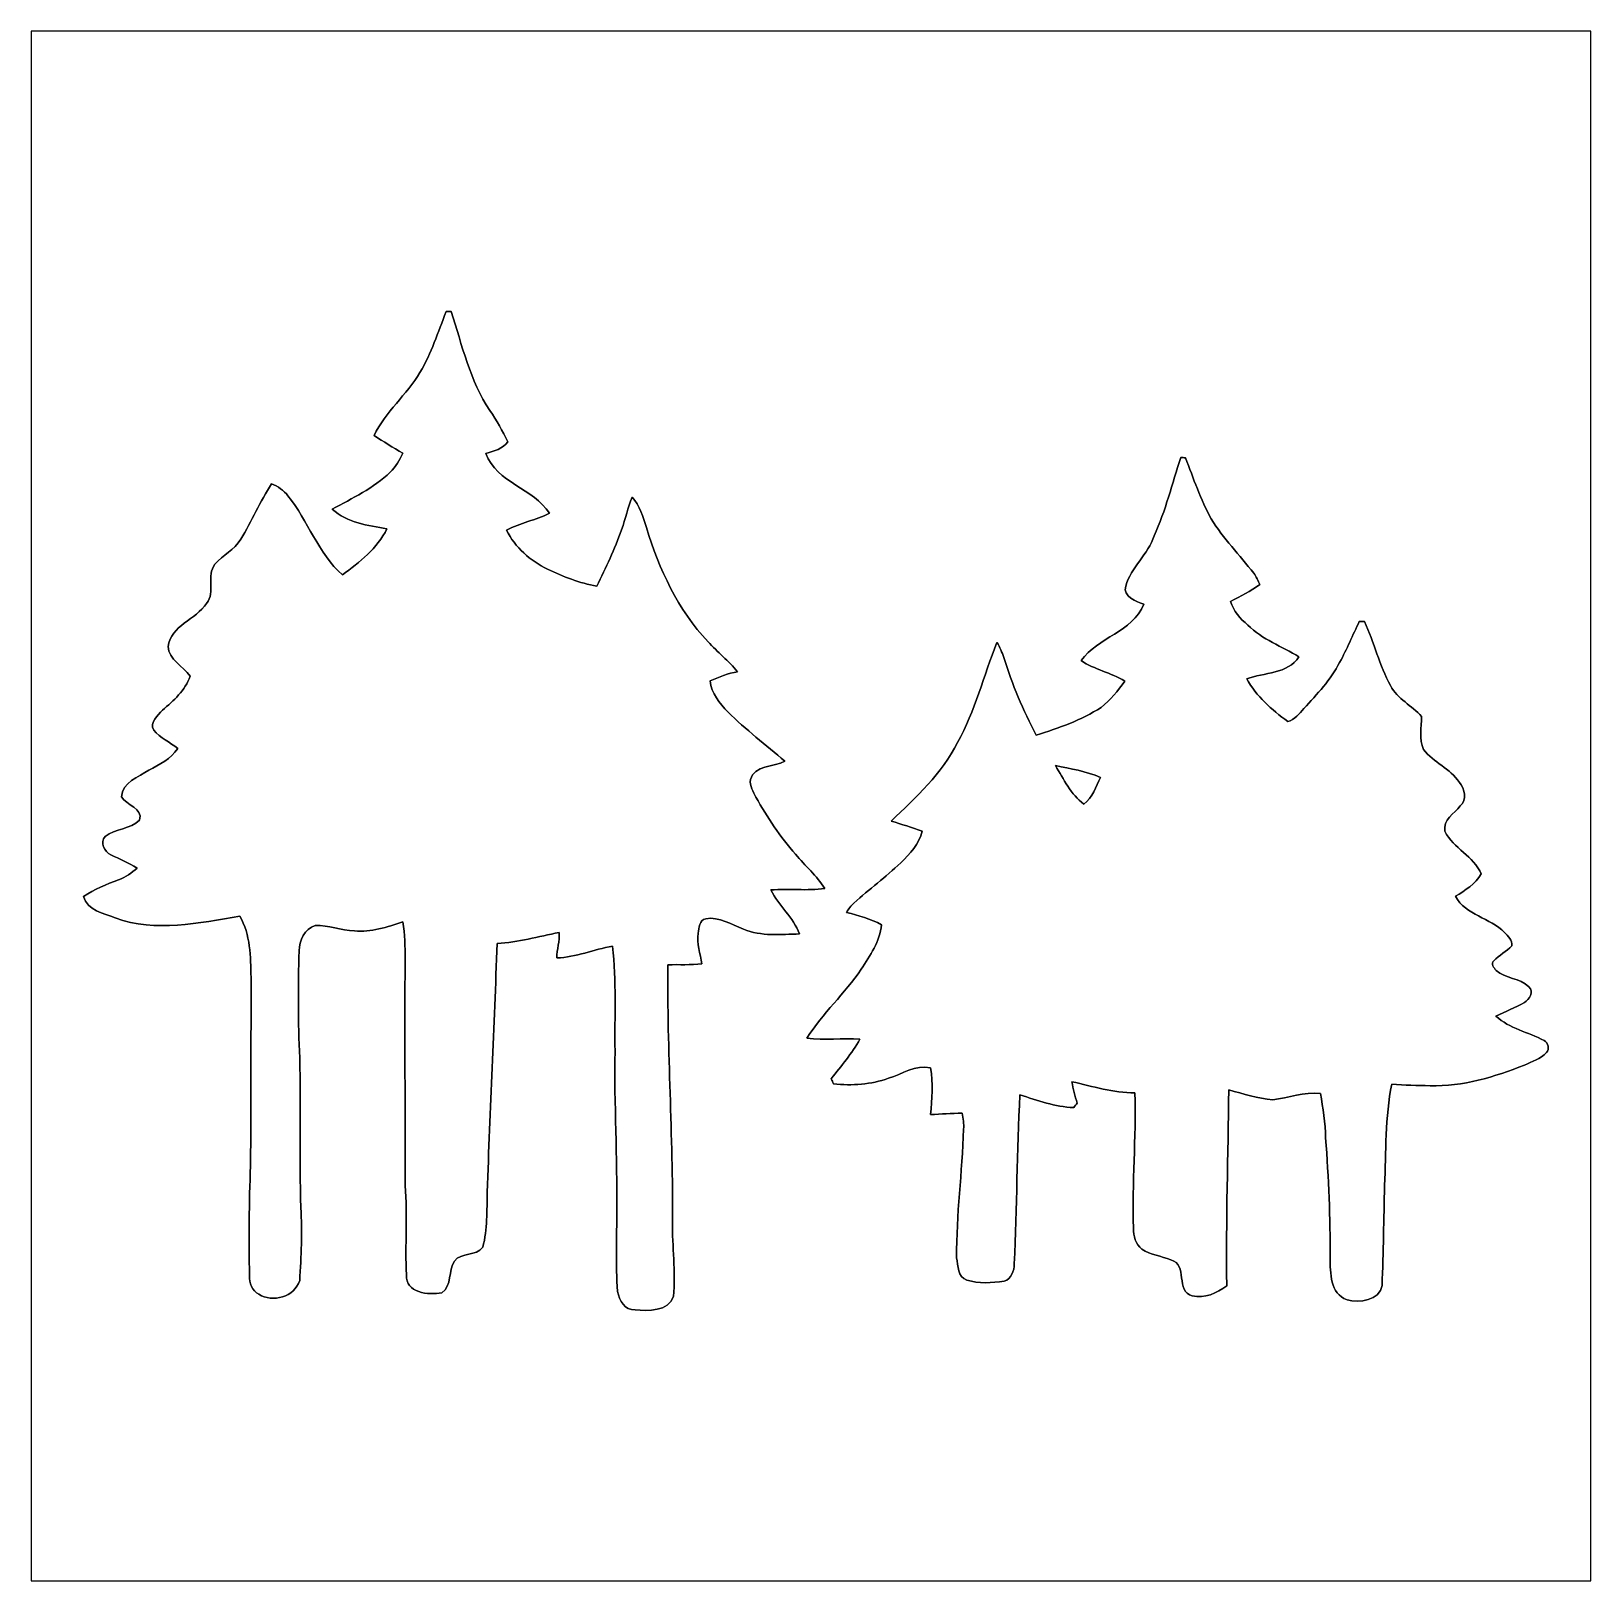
# Model space of a CAD drawing. Header units: centimetres. Extents: x -16.8 to 16.8, y -16.7 to 16.7.
import ezdxf

# ---------------------------------------------------------------- set-up
doc = ezdxf.new("R2010")
doc.units = ezdxf.units.CM
doc.header["$MEASUREMENT"] = 0
doc.layers.add('Layer 1', color=7, linetype='Continuous')

msp = doc.modelspace()

# ---------------------------------------------------------------- linework, layer by layer
at = {"layer": 'Layer 1', "color": 7}
for points, knots in [([(-16.77458, 16.66875), (-16.77458, 16.66875), (16.77458, 16.66875), (16.77458, 16.66875), (16.77458, 16.66875), (16.77458, 16.66875), (16.77458, -16.66875), (16.77458, -16.66875), (16.77458, -16.66875), (16.77458, -16.66875), (-16.77458, -16.66875), (-16.77458, -16.66875), (-16.77458, -16.66875), (-16.77458, -16.66875), (-16.77458, 16.66875), (-16.77458, 16.66875), (-16.77458, 16.66875), (-16.77458, 16.66875), (-16.77458, 16.66875), (-16.77458, 16.66875)], [0, 0, 0, 0, 0.16666667, 0.16666667, 0.16666667, 0.16666667, 0.33333333, 0.33333333, 0.33333333, 0.33333333, 0.5, 0.5, 0.5, 0.5, 0.66666667, 0.66666667, 0.66666667, 0.66666667, 1, 1, 1, 1]), ([(-7.85001, 10.63554), (-8.02111, 10.19387), (-8.16892, 9.73878), (-8.41128, 9.32921), (-8.41128, 9.32921), (-8.69703, 8.84484), (-9.15106, 8.48148), (-9.39941, 7.97313), (-9.39941, 7.97313), (-9.19762, 7.83907), (-8.99266, 7.70925), (-8.7817, 7.58931), (-8.7817, 7.58931), (-8.84626, 7.43867), (-8.9348, 7.29933), (-9.05263, 7.18397), (-9.05263, 7.18397), (-9.40964, 6.83436), (-9.86861, 6.62199), (-10.30111, 6.38422), (-10.30111, 6.38422), (-9.97162, 6.09565), (-9.53523, 6.03709), (-9.12248, 5.96124), (-9.12248, 5.96124), (-9.32886, 5.54108), (-9.71303, 5.24545), (-10.07957, 4.97064), (-10.07957, 4.97064), (-10.60344, 5.43595), (-10.81723, 6.13657), (-11.25044, 6.67138), (-11.25044, 6.67138), (-11.34145, 6.78886), (-11.46457, 6.8774), (-11.60251, 6.93208), (-11.60251, 6.93208), (-11.85439, 6.55108), (-12.02761, 6.12704), (-12.26644, 5.73969), (-12.26644, 5.73969), (-12.39979, 5.50827), (-12.6552, 5.40032), (-12.82206, 5.20136), (-12.82206, 5.20136), (-13.01609, 4.95829), (-12.79984, 4.59846), (-13.00339, 4.35963), (-13.00339, 4.35963), (-13.2274, 4.00932), (-13.77633, 3.88303), (-13.82924, 3.43288), (-13.82924, 3.43288), (-13.82078, 3.14466), (-13.50116, 3.00743), (-13.35511, 2.79047), (-13.35511, 2.79047), (-13.46306, 2.48285), (-13.71318, 2.26836), (-13.95024, 2.06058), (-13.95024, 2.06058), (-14.04938, 1.94557), (-14.23282, 1.80799), (-14.13898, 1.6316), (-14.13898, 1.6316), (-13.99575, 1.4672), (-13.79291, 1.36984), (-13.62075, 1.23966), (-13.62075, 1.23966), (-13.77421, 1.01882), (-14.00916, 0.88441), (-14.24623, 0.77047), (-14.24623, 0.77047), (-14.46213, 0.62759), (-14.81702, 0.50412), (-14.83431, 0.19932), (-14.83431, 0.19932), (-14.72494, 0.01552), (-14.36582, -0.04692), (-14.44308, -0.30127), (-14.44308, -0.30127), (-14.63887, -0.50941), (-14.96907, -0.47519), (-15.1825, -0.65899), (-15.1825, -0.65899), (-15.3095, -0.78352), (-15.1959, -0.9839), (-15.06361, -1.05093), (-15.06361, -1.05093), (-14.87205, -1.14159), (-14.67697, -1.2259), (-14.49423, -1.33491), (-14.49423, -1.33491), (-14.611, -1.44145), (-14.74223, -1.53564), (-14.89393, -1.58609), (-14.89393, -1.58609), (-15.15745, -1.67816), (-15.40933, -1.79987), (-15.64852, -1.94416), (-15.64852, -1.94416), (-15.56773, -2.2546), (-15.21848, -2.30576), (-14.96483, -2.40594), (-14.96483, -2.40594), (-14.097, -2.72979), (-13.16778, -2.51001), (-12.28725, -2.37243), (-12.28725, -2.37243), (-12.05794, -2.76719), (-12.05195, -3.24273), (-12.04595, -3.68618), (-12.04595, -3.68618), (-12.04489, -5.03873), (-12.04877, -6.39127), (-12.05583, -7.74382), (-12.05583, -7.74382), (-12.08652, -8.53123), (-12.09887, -9.31968), (-12.07629, -10.10744), (-12.07629, -10.10744), (-12.09922, -10.2676), (-12.01385, -10.42317), (-11.88085, -10.50537), (-11.88085, -10.50537), (-11.57923, -10.69164), (-11.11144, -10.56076), (-10.99926, -10.20939), (-10.99926, -10.20939), (-10.96081, -9.68834), (-10.94846, -9.16376), (-10.9728, -8.64164), (-10.9728, -8.64164), (-11.01302, -7.56638), (-10.96927, -6.49005), (-10.99679, -5.41479), (-10.99679, -5.41479), (-11.03701, -4.64996), (-11.03277, -3.88338), (-11.01266, -3.1182), (-11.01266, -3.1182), (-11.00878, -2.89313), (-10.89448, -2.6416), (-10.66694, -2.56822), (-10.66694, -2.56822), (-10.38013, -2.56328), (-10.1092, -2.67935), (-9.8231, -2.68746), (-9.8231, -2.68746), (-9.46397, -2.71886), (-9.11543, -2.61091), (-8.78276, -2.49026), (-8.78276, -2.49026), (-8.73054, -2.7559), (-8.73407, -3.0286), (-8.73054, -3.29847), (-8.73054, -3.29847), (-8.74324, -4.92125), (-8.72843, -6.54403), (-8.72772, -8.16681), (-8.72772, -8.16681), (-8.67939, -8.80604), (-8.73266, -9.44633), (-8.70338, -10.08592), (-8.70338, -10.08592), (-8.7316, -10.47644), (-8.22184, -10.52795), (-7.9435, -10.4708), (-7.9435, -10.4708), (-7.71984, -10.32193), (-7.80274, -9.99666), (-7.67151, -9.79135), (-7.67151, -9.79135), (-7.52122, -9.58991), (-7.20161, -9.69786), (-7.05944, -9.48937), (-7.05944, -9.48937), (-6.95607, -9.10555), (-6.97724, -8.70126), (-6.96278, -8.30792), (-6.96278, -8.30792), (-6.90774, -6.52286), (-6.81179, -4.73992), (-6.75252, -2.95522), (-6.75252, -2.95522), (-6.29673, -2.94111), (-5.86317, -2.80176), (-5.41831, -2.72168), (-5.41831, -2.72168), (-5.40314, -2.90689), (-5.46841, -3.08504), (-5.46947, -3.26954), (-5.46947, -3.26954), (-5.05389, -3.25579), (-4.67289, -3.08257), (-4.26755, -3.0159), (-4.26755, -3.0159), (-4.18465, -3.76555), (-4.22698, -4.5212), (-4.21605, -5.27403), (-4.21605, -5.27403), (-4.23545, -6.41491), (-4.16313, -7.55474), (-4.18006, -8.69597), (-4.18006, -8.69597), (-4.17301, -9.27876), (-4.20723, -9.86331), (-4.16101, -10.4454), (-4.16101, -10.4454), (-4.12433, -10.63307), (-4.01144, -10.85638), (-3.78248, -10.8398), (-3.78248, -10.8398), (-3.51014, -10.86273), (-3.06388, -10.88072), (-2.95981, -10.55476), (-2.95981, -10.55476), (-2.90371, -10.01854), (-2.98838, -9.48055), (-2.98027, -8.94292), (-2.98027, -8.94292), (-2.96439, -7.09965), (-3.09986, -5.25851), (-3.07693, -3.41595), (-3.07693, -3.41595), (-2.83386, -3.40678), (-2.58833, -3.42618), (-2.34597, -3.39654), (-2.34597, -3.39654), (-2.38125, -3.17782), (-2.46309, -2.95804), (-2.42464, -2.73473), (-2.42464, -2.73473), (-2.419, -2.62361), (-2.39924, -2.45745), (-2.26519, -2.42676), (-2.26519, -2.42676), (-1.97132, -2.36749), (-1.71697, -2.5594), (-1.45203, -2.64689), (-1.45203, -2.64689), (-1.07315, -2.8134), (-0.64805, -2.75872), (-0.24694, -2.75237), (-0.24694, -2.75237), (-0.37888, -2.39466), (-0.69921, -2.14947), (-0.86113, -1.80693), (-0.86113, -1.80693), (-0.4759, -1.77553), (-0.08678, -1.8288), (0.29774, -1.77306), (0.29774, -1.77306), (0.12312, -1.50001), (-0.12594, -1.28693), (-0.33232, -1.03928), (-0.33232, -1.03928), (-0.66075, -0.66322), (-0.93874, -0.24448), (-1.18498, 0.18874), (-1.18498, 0.18874), (-1.24143, 0.30692), (-1.32115, 0.43215), (-1.30457, 0.56797), (-1.30457, 0.56797), (-1.22379, 0.88053), (-0.79269, 0.83679), (-0.56233, 0.96308), (-0.56233, 0.96308), (-0.96591, 1.32186), (-1.40582, 1.63936), (-1.78753, 2.02283), (-1.78753, 2.02283), (-1.96744, 2.20874), (-2.1403, 2.42358), (-2.16888, 2.69064), (-2.16888, 2.69064), (-1.97944, 2.77707), (-1.78506, 2.85362), (-1.57798, 2.88678), (-1.57798, 2.88678), (-1.77165, 3.12067), (-2.0126, 3.30941), (-2.21509, 3.53519), (-2.21509, 3.53519), (-2.86632, 4.21746), (-3.26602, 5.09693), (-3.53942, 5.98946), (-3.53942, 5.98946), (-3.61421, 6.21982), (-3.683, 6.46007), (-3.84704, 6.64563), (-3.84704, 6.64563), (-3.94264, 6.41844), (-3.98992, 6.17538), (-4.07317, 5.94395), (-4.07317, 5.94395), (-4.22204, 5.52697), (-4.41149, 5.12586), (-4.60798, 4.72934), (-4.60798, 4.72934), (-4.97769, 4.79531), (-5.33083, 4.9336), (-5.66738, 5.09623), (-5.66738, 5.09623), (-6.03885, 5.27544), (-6.36729, 5.56225), (-6.54897, 5.93725), (-6.54897, 5.93725), (-6.25263, 6.08577), (-5.9242, 6.15244), (-5.62504, 6.29638), (-5.62504, 6.29638), (-5.96724, 6.83789), (-6.76169, 6.94972), (-6.99206, 7.58507), (-6.99206, 7.58507), (-6.81708, 7.63341), (-6.63328, 7.68315), (-6.51792, 7.83449), (-6.51792, 7.83449), (-6.63928, 8.0645), (-6.75887, 8.29627), (-6.90809, 8.50971), (-6.90809, 8.50971), (-7.33743, 9.15), (-7.50429, 9.91447), (-7.73994, 10.63696), (-7.73994, 10.63696), (-7.76746, 10.6366), (-7.82249, 10.6359), (-7.85001, 10.63554), (-7.85001, 10.63554), (-7.85001, 10.63554), (-7.85001, 10.63554), (-7.85001, 10.63554)], [0, 0, 0, 0, 0.01176471, 0.01176471, 0.01176471, 0.01176471, 0.02352941, 0.02352941, 0.02352941, 0.02352941, 0.03529412, 0.03529412, 0.03529412, 0.03529412, 0.04705882, 0.04705882, 0.04705882, 0.04705882, 0.05882353, 0.05882353, 0.05882353, 0.05882353, 0.07058824, 0.07058824, 0.07058824, 0.07058824, 0.08235294, 0.08235294, 0.08235294, 0.08235294, 0.09411765, 0.09411765, 0.09411765, 0.09411765, 0.10588235, 0.10588235, 0.10588235, 0.10588235, 0.11764706, 0.11764706, 0.11764706, 0.11764706, 0.12941176, 0.12941176, 0.12941176, 0.12941176, 0.14117647, 0.14117647, 0.14117647, 0.14117647, 0.15294118, 0.15294118, 0.15294118, 0.15294118, 0.16470588, 0.16470588, 0.16470588, 0.16470588, 0.17647059, 0.17647059, 0.17647059, 0.17647059, 0.18823529, 0.18823529, 0.18823529, 0.18823529, 0.2, 0.2, 0.2, 0.2, 0.21176471, 0.21176471, 0.21176471, 0.21176471, 0.22352941, 0.22352941, 0.22352941, 0.22352941, 0.23529412, 0.23529412, 0.23529412, 0.23529412, 0.24705882, 0.24705882, 0.24705882, 0.24705882, 0.25882353, 0.25882353, 0.25882353, 0.25882353, 0.27058824, 0.27058824, 0.27058824, 0.27058824, 0.28235294, 0.28235294, 0.28235294, 0.28235294, 0.29411765, 0.29411765, 0.29411765, 0.29411765, 0.30588235, 0.30588235, 0.30588235, 0.30588235, 0.31764706, 0.31764706, 0.31764706, 0.31764706, 0.32941176, 0.32941176, 0.32941176, 0.32941176, 0.34117647, 0.34117647, 0.34117647, 0.34117647, 0.35294118, 0.35294118, 0.35294118, 0.35294118, 0.36470588, 0.36470588, 0.36470588, 0.36470588, 0.37647059, 0.37647059, 0.37647059, 0.37647059, 0.38823529, 0.38823529, 0.38823529, 0.38823529, 0.4, 0.4, 0.4, 0.4, 0.41176471, 0.41176471, 0.41176471, 0.41176471, 0.42352941, 0.42352941, 0.42352941, 0.42352941, 0.43529412, 0.43529412, 0.43529412, 0.43529412, 0.44705882, 0.44705882, 0.44705882, 0.44705882, 0.45882353, 0.45882353, 0.45882353, 0.45882353, 0.47058824, 0.47058824, 0.47058824, 0.47058824, 0.48235294, 0.48235294, 0.48235294, 0.48235294, 0.49411765, 0.49411765, 0.49411765, 0.49411765, 0.50588235, 0.50588235, 0.50588235, 0.50588235, 0.51764706, 0.51764706, 0.51764706, 0.51764706, 0.52941176, 0.52941176, 0.52941176, 0.52941176, 0.54117647, 0.54117647, 0.54117647, 0.54117647, 0.55294118, 0.55294118, 0.55294118, 0.55294118, 0.56470588, 0.56470588, 0.56470588, 0.56470588, 0.57647059, 0.57647059, 0.57647059, 0.57647059, 0.58823529, 0.58823529, 0.58823529, 0.58823529, 0.6, 0.6, 0.6, 0.6, 0.61176471, 0.61176471, 0.61176471, 0.61176471, 0.62352941, 0.62352941, 0.62352941, 0.62352941, 0.63529412, 0.63529412, 0.63529412, 0.63529412, 0.64705882, 0.64705882, 0.64705882, 0.64705882, 0.65882353, 0.65882353, 0.65882353, 0.65882353, 0.67058824, 0.67058824, 0.67058824, 0.67058824, 0.68235294, 0.68235294, 0.68235294, 0.68235294, 0.69411765, 0.69411765, 0.69411765, 0.69411765, 0.70588235, 0.70588235, 0.70588235, 0.70588235, 0.71764706, 0.71764706, 0.71764706, 0.71764706, 0.72941176, 0.72941176, 0.72941176, 0.72941176, 0.74117647, 0.74117647, 0.74117647, 0.74117647, 0.75294118, 0.75294118, 0.75294118, 0.75294118, 0.76470588, 0.76470588, 0.76470588, 0.76470588, 0.77647059, 0.77647059, 0.77647059, 0.77647059, 0.78823529, 0.78823529, 0.78823529, 0.78823529, 0.8, 0.8, 0.8, 0.8, 0.81176471, 0.81176471, 0.81176471, 0.81176471, 0.82352941, 0.82352941, 0.82352941, 0.82352941, 0.83529412, 0.83529412, 0.83529412, 0.83529412, 0.84705882, 0.84705882, 0.84705882, 0.84705882, 0.85882353, 0.85882353, 0.85882353, 0.85882353, 0.87058824, 0.87058824, 0.87058824, 0.87058824, 0.88235294, 0.88235294, 0.88235294, 0.88235294, 0.89411765, 0.89411765, 0.89411765, 0.89411765, 0.90588235, 0.90588235, 0.90588235, 0.90588235, 0.91764706, 0.91764706, 0.91764706, 0.91764706, 0.92941176, 0.92941176, 0.92941176, 0.92941176, 0.94117647, 0.94117647, 0.94117647, 0.94117647, 0.95294118, 0.95294118, 0.95294118, 0.95294118, 0.96470588, 0.96470588, 0.96470588, 0.96470588, 0.97647059, 0.97647059, 0.97647059, 0.97647059, 1, 1, 1, 1]), ([(7.95373, 7.49794), (7.77064, 6.93349), (7.62776, 6.35564), (7.38364, 5.81272), (7.38364, 5.81272), (7.25311, 5.41091), (6.88763, 5.13644), (6.77122, 4.7311), (6.77122, 4.7311), (6.70172, 4.50321), (7.00087, 4.4009), (7.15892, 4.34234), (7.15892, 4.34234), (6.91762, 3.73627), (6.17079, 3.63291), (5.80813, 3.12949), (5.80813, 3.12949), (6.09812, 2.93335), (6.45301, 2.87232), (6.74793, 2.68534), (6.74793, 2.68534), (6.60294, 2.47897), (6.44031, 2.27965), (6.24311, 2.12161), (6.24311, 2.12161), (5.81554, 1.84397), (5.32659, 1.67993), (4.84505, 1.52435), (4.84505, 1.52435), (4.56459, 2.05881), (4.32435, 2.61655), (4.14796, 3.19405), (4.14796, 3.19405), (4.10774, 3.30623), (4.06435, 3.41736), (4.00015, 3.5179), (4.00015, 3.5179), (3.70946, 2.80423), (3.53236, 2.04258), (3.15136, 1.36666), (3.15136, 1.36666), (2.81693, 0.69638), (2.25637, 0.18591), (1.72367, -0.32456), (1.72367, -0.32456), (1.94663, -0.39441), (2.17064, -0.45932), (2.39042, -0.53975), (2.39042, -0.53975), (2.32375, -0.81703), (2.12584, -1.02905), (1.92934, -1.22343), (1.92934, -1.22343), (1.6062, -1.52576), (1.25377, -1.79493), (0.92146, -2.08703), (0.92146, -2.08703), (0.8569, -2.14418), (0.81033, -2.21791), (0.76412, -2.28988), (0.76412, -2.28988), (1.02164, -2.35832), (1.2827, -2.42676), (1.51836, -2.55517), (1.51836, -2.55517), (1.48096, -2.915), (1.27141, -3.21839), (1.07915, -3.51226), (1.07915, -3.51226), (0.72778, -4.03472), (0.24765, -4.45982), (-0.08643, -4.99322), (-0.08643, -4.99322), (0.29139, -5.04225), (0.67381, -4.99004), (1.05339, -5.01721), (1.05339, -5.01721), (0.87736, -5.3213), (0.65405, -5.59329), (0.43497, -5.86705), (0.43497, -5.86705), (0.4512, -5.90409), (0.46743, -5.94113), (0.48366, -5.97888), (0.48366, -5.97888), (0.8823, -6.01839), (1.29117, -5.99334), (1.6704, -5.85717), (1.6704, -5.85717), (1.96744, -5.76933), (2.23943, -5.56154), (2.56822, -5.63351), (2.56822, -5.63351), (2.63948, -5.96406), (2.5968, -6.30484), (2.57281, -6.63822), (2.57281, -6.63822), (2.79823, -6.62623), (3.02295, -6.61599), (3.24908, -6.60859), (3.24908, -6.60859), (3.27342, -6.72183), (3.29001, -6.83754), (3.28366, -6.9536), (3.28366, -6.9536), (3.25155, -7.87612), (3.12491, -8.79404), (3.13302, -9.71832), (3.13302, -9.71832), (3.16265, -9.88201), (3.15172, -10.13883), (3.35245, -10.19916), (3.35245, -10.19916), (3.60821, -10.28065), (3.89184, -10.26125), (4.15325, -10.21962), (4.15325, -10.21962), (4.31765, -10.18117), (4.3688, -9.99384), (4.37339, -9.84673), (4.37339, -9.84673), (4.42948, -8.63706), (4.43054, -7.42491), (4.49262, -6.21524), (4.49262, -6.21524), (4.87257, -6.32954), (5.24898, -6.47982), (5.6515, -6.48547), (5.6515, -6.48547), (5.67619, -6.45407), (5.70124, -6.42267), (5.72664, -6.39163), (5.72664, -6.39163), (5.68078, -6.24064), (5.63739, -6.08789), (5.6134, -5.93161), (5.6134, -5.93161), (6.06178, -6.02827), (6.50134, -6.17784), (6.96701, -6.16797), (6.96701, -6.16797), (6.99805, -7.14057), (6.89892, -8.11177), (6.93879, -9.08403), (6.93879, -9.08403), (6.93385, -9.25019), (6.98571, -9.42411), (7.11553, -9.53523), (7.11553, -9.53523), (7.30497, -9.65694), (7.53569, -9.67846), (7.73994, -9.76665), (7.73994, -9.76665), (8.11212, -9.85449), (7.8359, -10.45386), (8.19997, -10.53712), (8.19997, -10.53712), (8.46526, -10.61014), (8.73266, -10.47291), (8.94397, -10.32263), (8.94397, -10.32263), (8.92634, -8.91752), (8.96867, -7.51276), (8.98842, -6.10905), (8.98842, -6.10905), (9.30028, -6.19019), (9.60896, -6.29603), (9.93211, -6.32107), (9.93211, -6.32107), (10.27324, -6.27345), (10.60732, -6.15632), (10.95692, -6.18173), (10.95692, -6.18173), (11.01796, -6.49887), (11.06241, -6.81884), (11.07052, -7.14234), (11.07052, -7.14234), (11.13367, -7.99994), (11.17247, -8.85966), (11.16577, -9.72009), (11.16577, -9.72009), (11.17494, -10.03794), (11.15766, -10.49796), (11.53054, -10.62108), (11.53054, -10.62108), (11.79689, -10.69411), (12.23186, -10.64719), (12.28549, -10.31522), (12.28549, -10.31522), (12.31018, -9.59944), (12.32147, -8.88259), (12.33805, -8.16645), (12.33805, -8.16645), (12.37615, -7.43691), (12.34334, -6.70031), (12.49574, -5.9817), (12.49574, -5.9817), (12.76914, -6.00428), (13.04255, -6.01662), (13.31771, -6.01662), (13.31771, -6.01662), (14.01974, -6.03779), (14.70237, -5.82789), (15.34795, -5.57283), (15.34795, -5.57283), (15.51129, -5.49804), (15.6972, -5.44548), (15.81961, -5.30648), (15.81961, -5.30648), (15.88982, -5.22887), (15.85807, -5.09658), (15.77093, -5.04684), (15.77093, -5.04684), (15.43085, -4.86163), (15.02234, -4.79143), (14.73412, -4.51908), (14.73412, -4.51908), (14.93591, -4.41819), (15.15181, -4.34446), (15.34619, -4.22839), (15.34619, -4.22839), (15.45308, -4.16207), (15.55468, -3.99803), (15.44285, -3.89008), (15.44285, -3.89008), (15.24988, -3.69888), (14.93943, -3.71369), (14.73694, -3.5366), (14.73694, -3.5366), (14.69002, -3.48544), (14.62193, -3.38984), (14.68931, -3.33058), (14.68931, -3.33058), (14.79973, -3.20181), (14.96695, -3.13655), (15.0749, -3.00567), (15.0749, -3.00567), (15.09677, -2.88713), (14.98812, -2.79859), (14.91827, -2.72133), (14.91827, -2.72133), (14.611, -2.40242), (14.08254, -2.35162), (13.86205, -1.94239), (13.86205, -1.94239), (14.07019, -1.81116), (14.29279, -1.68451), (14.41732, -1.46121), (14.41732, -1.46121), (14.25928, -1.07844), (13.81266, -0.91405), (13.63804, -0.54293), (13.63804, -0.54293), (13.5823, -0.28681), (13.84406, -0.1711), (13.96647, 0.00212), (13.96647, 0.00212), (14.11393, 0.13688), (14.05925, 0.36865), (13.94848, 0.50835), (13.94848, 0.50835), (13.75022, 0.8068), (13.38827, 0.93345), (13.17872, 1.21885), (13.17872, 1.21885), (13.07677, 1.43969), (13.13109, 1.69122), (13.13427, 1.92405), (13.13427, 1.92405), (12.92684, 2.16218), (12.61357, 2.30011), (12.46681, 2.58939), (12.46681, 2.58939), (12.22657, 3.02577), (12.11333, 3.51614), (11.90837, 3.9684), (11.90837, 3.9684), (11.87979, 3.96875), (11.82264, 3.96981), (11.79407, 3.97016), (11.79407, 3.97016), (11.65437, 3.6763), (11.52984, 3.37503), (11.37214, 3.08998), (11.37214, 3.08998), (11.18235, 2.71251), (10.88319, 2.40806), (10.60485, 2.0955), (10.60485, 2.0955), (10.50078, 1.99249), (10.40553, 1.85314), (10.25454, 1.81786), (10.25454, 1.81786), (9.91411, 2.0701), (9.58074, 2.36185), (9.37225, 2.7372), (9.37225, 2.7372), (9.74302, 2.87267), (10.25701, 2.83774), (10.4962, 3.21028), (10.4962, 3.21028), (10.12578, 3.43076), (9.70739, 3.58458), (9.39765, 3.89361), (9.39765, 3.89361), (9.23219, 4.02837), (9.08614, 4.19276), (9.023, 4.40126), (9.023, 4.40126), (9.24242, 4.50674), (9.45268, 4.63021), (9.65764, 4.76179), (9.65764, 4.76179), (9.61143, 4.84681), (9.58144, 4.93324), (9.52324, 5.00909), (9.52324, 5.00909), (9.21879, 5.39856), (8.86883, 5.75416), (8.60848, 6.17608), (8.60848, 6.17608), (8.37882, 6.59412), (8.22995, 7.05026), (8.05286, 7.49159), (8.05286, 7.49159), (8.02816, 7.493), (7.97842, 7.49653), (7.95373, 7.49794)], [0, 0, 0, 0, 0.01204819, 0.01204819, 0.01204819, 0.01204819, 0.02409639, 0.02409639, 0.02409639, 0.02409639, 0.03614458, 0.03614458, 0.03614458, 0.03614458, 0.04819277, 0.04819277, 0.04819277, 0.04819277, 0.06024096, 0.06024096, 0.06024096, 0.06024096, 0.07228916, 0.07228916, 0.07228916, 0.07228916, 0.08433735, 0.08433735, 0.08433735, 0.08433735, 0.09638554, 0.09638554, 0.09638554, 0.09638554, 0.10843373, 0.10843373, 0.10843373, 0.10843373, 0.12048193, 0.12048193, 0.12048193, 0.12048193, 0.13253012, 0.13253012, 0.13253012, 0.13253012, 0.14457831, 0.14457831, 0.14457831, 0.14457831, 0.15662651, 0.15662651, 0.15662651, 0.15662651, 0.1686747, 0.1686747, 0.1686747, 0.1686747, 0.18072289, 0.18072289, 0.18072289, 0.18072289, 0.19277108, 0.19277108, 0.19277108, 0.19277108, 0.20481928, 0.20481928, 0.20481928, 0.20481928, 0.21686747, 0.21686747, 0.21686747, 0.21686747, 0.22891566, 0.22891566, 0.22891566, 0.22891566, 0.24096386, 0.24096386, 0.24096386, 0.24096386, 0.25301205, 0.25301205, 0.25301205, 0.25301205, 0.26506024, 0.26506024, 0.26506024, 0.26506024, 0.27710843, 0.27710843, 0.27710843, 0.27710843, 0.28915663, 0.28915663, 0.28915663, 0.28915663, 0.30120482, 0.30120482, 0.30120482, 0.30120482, 0.31325301, 0.31325301, 0.31325301, 0.31325301, 0.3253012, 0.3253012, 0.3253012, 0.3253012, 0.3373494, 0.3373494, 0.3373494, 0.3373494, 0.34939759, 0.34939759, 0.34939759, 0.34939759, 0.36144578, 0.36144578, 0.36144578, 0.36144578, 0.37349398, 0.37349398, 0.37349398, 0.37349398, 0.38554217, 0.38554217, 0.38554217, 0.38554217, 0.39759036, 0.39759036, 0.39759036, 0.39759036, 0.40963855, 0.40963855, 0.40963855, 0.40963855, 0.42168675, 0.42168675, 0.42168675, 0.42168675, 0.43373494, 0.43373494, 0.43373494, 0.43373494, 0.44578313, 0.44578313, 0.44578313, 0.44578313, 0.45783133, 0.45783133, 0.45783133, 0.45783133, 0.46987952, 0.46987952, 0.46987952, 0.46987952, 0.48192771, 0.48192771, 0.48192771, 0.48192771, 0.4939759, 0.4939759, 0.4939759, 0.4939759, 0.5060241, 0.5060241, 0.5060241, 0.5060241, 0.51807229, 0.51807229, 0.51807229, 0.51807229, 0.53012048, 0.53012048, 0.53012048, 0.53012048, 0.54216867, 0.54216867, 0.54216867, 0.54216867, 0.55421687, 0.55421687, 0.55421687, 0.55421687, 0.56626506, 0.56626506, 0.56626506, 0.56626506, 0.57831325, 0.57831325, 0.57831325, 0.57831325, 0.59036145, 0.59036145, 0.59036145, 0.59036145, 0.60240964, 0.60240964, 0.60240964, 0.60240964, 0.61445783, 0.61445783, 0.61445783, 0.61445783, 0.62650602, 0.62650602, 0.62650602, 0.62650602, 0.63855422, 0.63855422, 0.63855422, 0.63855422, 0.65060241, 0.65060241, 0.65060241, 0.65060241, 0.6626506, 0.6626506, 0.6626506, 0.6626506, 0.6746988, 0.6746988, 0.6746988, 0.6746988, 0.68674699, 0.68674699, 0.68674699, 0.68674699, 0.69879518, 0.69879518, 0.69879518, 0.69879518, 0.71084337, 0.71084337, 0.71084337, 0.71084337, 0.72289157, 0.72289157, 0.72289157, 0.72289157, 0.73493976, 0.73493976, 0.73493976, 0.73493976, 0.74698795, 0.74698795, 0.74698795, 0.74698795, 0.75903614, 0.75903614, 0.75903614, 0.75903614, 0.77108434, 0.77108434, 0.77108434, 0.77108434, 0.78313253, 0.78313253, 0.78313253, 0.78313253, 0.79518072, 0.79518072, 0.79518072, 0.79518072, 0.80722892, 0.80722892, 0.80722892, 0.80722892, 0.81927711, 0.81927711, 0.81927711, 0.81927711, 0.8313253, 0.8313253, 0.8313253, 0.8313253, 0.84337349, 0.84337349, 0.84337349, 0.84337349, 0.85542169, 0.85542169, 0.85542169, 0.85542169, 0.86746988, 0.86746988, 0.86746988, 0.86746988, 0.87951807, 0.87951807, 0.87951807, 0.87951807, 0.89156627, 0.89156627, 0.89156627, 0.89156627, 0.90361446, 0.90361446, 0.90361446, 0.90361446, 0.91566265, 0.91566265, 0.91566265, 0.91566265, 0.92771084, 0.92771084, 0.92771084, 0.92771084, 0.93975904, 0.93975904, 0.93975904, 0.93975904, 0.95180723, 0.95180723, 0.95180723, 0.95180723, 0.96385542, 0.96385542, 0.96385542, 0.96385542, 0.97590361, 0.97590361, 0.97590361, 0.97590361, 1, 1, 1, 1]), ([(5.2578, 0.86819), (5.58553, 0.80469), (5.91891, 0.74754), (6.22759, 0.61524), (6.22759, 0.61524), (6.13057, 0.41487), (6.05472, 0.18203), (5.86952, 0.04269), (5.86952, 0.04269), (5.58871, 0.24342), (5.43595, 0.58138), (5.2578, 0.86819)], [0, 0, 0, 0, 0.25, 0.25, 0.25, 0.25, 0.5, 0.5, 0.5, 0.5, 1, 1, 1, 1])]:
    msp.add_open_spline(points, degree=3, knots=knots, dxfattribs=at)
at = {"layer": 'Layer 1', "color": 252}
for points, knots in [([(-7.85001, 10.63554), (-7.82249, 10.6359), (-7.76746, 10.6366), (-7.73994, 10.63696), (-7.73994, 10.63696), (-7.50429, 9.91447), (-7.33743, 9.15), (-6.90809, 8.50971), (-6.90809, 8.50971), (-6.75887, 8.29627), (-6.63928, 8.0645), (-6.51792, 7.83449), (-6.51792, 7.83449), (-6.63328, 7.68315), (-6.81708, 7.63341), (-6.99206, 7.58507), (-6.99206, 7.58507), (-6.76169, 6.94972), (-5.96724, 6.83789), (-5.62504, 6.29638), (-5.62504, 6.29638), (-5.9242, 6.15244), (-6.25263, 6.08577), (-6.54897, 5.93725), (-6.54897, 5.93725), (-6.36729, 5.56225), (-6.03885, 5.27544), (-5.66738, 5.09623), (-5.66738, 5.09623), (-5.33083, 4.9336), (-4.97769, 4.79531), (-4.60798, 4.72934), (-4.60798, 4.72934), (-4.41149, 5.12586), (-4.22204, 5.52697), (-4.07317, 5.94395), (-4.07317, 5.94395), (-3.98992, 6.17538), (-3.94264, 6.41844), (-3.84704, 6.64563), (-3.84704, 6.64563), (-3.683, 6.46007), (-3.61421, 6.21982), (-3.53942, 5.98946), (-3.53942, 5.98946), (-3.26602, 5.09693), (-2.86632, 4.21746), (-2.21509, 3.53519), (-2.21509, 3.53519), (-2.0126, 3.30941), (-1.77165, 3.12067), (-1.57798, 2.88678), (-1.57798, 2.88678), (-1.78506, 2.85362), (-1.97944, 2.77707), (-2.16888, 2.69064), (-2.16888, 2.69064), (-2.1403, 2.42358), (-1.96744, 2.20874), (-1.78753, 2.02283), (-1.78753, 2.02283), (-1.40582, 1.63936), (-0.96591, 1.32186), (-0.56233, 0.96308), (-0.56233, 0.96308), (-0.79269, 0.83679), (-1.22379, 0.88053), (-1.30457, 0.56797), (-1.30457, 0.56797), (-1.32115, 0.43215), (-1.24143, 0.30692), (-1.18498, 0.18874), (-1.18498, 0.18874), (-0.93874, -0.24448), (-0.66075, -0.66322), (-0.33232, -1.03928), (-0.33232, -1.03928), (-0.12594, -1.28693), (0.12312, -1.50001), (0.29774, -1.77306), (0.29774, -1.77306), (-0.08678, -1.8288), (-0.4759, -1.77553), (-0.86113, -1.80693), (-0.86113, -1.80693), (-0.69921, -2.14947), (-0.37888, -2.39466), (-0.24694, -2.75237), (-0.24694, -2.75237), (-0.64805, -2.75872), (-1.07315, -2.8134), (-1.45203, -2.64689), (-1.45203, -2.64689), (-1.71697, -2.5594), (-1.97132, -2.36749), (-2.26519, -2.42676), (-2.26519, -2.42676), (-2.39924, -2.45745), (-2.419, -2.62361), (-2.42464, -2.73473), (-2.42464, -2.73473), (-2.46309, -2.95804), (-2.38125, -3.17782), (-2.34597, -3.39654), (-2.34597, -3.39654), (-2.58833, -3.42618), (-2.83386, -3.40678), (-3.07693, -3.41595), (-3.07693, -3.41595), (-3.09986, -5.25851), (-2.96439, -7.09965), (-2.98027, -8.94292), (-2.98027, -8.94292), (-2.98838, -9.48055), (-2.90371, -10.01854), (-2.95981, -10.55476), (-2.95981, -10.55476), (-3.06388, -10.88072), (-3.51014, -10.86273), (-3.78248, -10.8398), (-3.78248, -10.8398), (-4.01144, -10.85638), (-4.12433, -10.63307), (-4.16101, -10.4454), (-4.16101, -10.4454), (-4.20723, -9.86331), (-4.17301, -9.27876), (-4.18006, -8.69597), (-4.18006, -8.69597), (-4.16313, -7.55474), (-4.23545, -6.41491), (-4.21605, -5.27403), (-4.21605, -5.27403), (-4.22698, -4.5212), (-4.18465, -3.76555), (-4.26755, -3.0159), (-4.26755, -3.0159), (-4.67289, -3.08257), (-5.05389, -3.25579), (-5.46947, -3.26954), (-5.46947, -3.26954), (-5.46841, -3.08504), (-5.40314, -2.90689), (-5.41831, -2.72168), (-5.41831, -2.72168), (-5.86317, -2.80176), (-6.29673, -2.94111), (-6.75252, -2.95522), (-6.75252, -2.95522), (-6.81179, -4.73992), (-6.90774, -6.52286), (-6.96278, -8.30792), (-6.96278, -8.30792), (-6.97724, -8.70126), (-6.95607, -9.10555), (-7.05944, -9.48937), (-7.05944, -9.48937), (-7.20161, -9.69786), (-7.52122, -9.58991), (-7.67151, -9.79135), (-7.67151, -9.79135), (-7.80274, -9.99666), (-7.71984, -10.32193), (-7.9435, -10.4708), (-7.9435, -10.4708), (-8.22184, -10.52795), (-8.7316, -10.47644), (-8.70338, -10.08592), (-8.70338, -10.08592), (-8.73266, -9.44633), (-8.67939, -8.80604), (-8.72772, -8.16681), (-8.72772, -8.16681), (-8.72843, -6.54403), (-8.74324, -4.92125), (-8.73054, -3.29847), (-8.73054, -3.29847), (-8.73407, -3.0286), (-8.73054, -2.7559), (-8.78276, -2.49026), (-8.78276, -2.49026), (-9.11543, -2.61091), (-9.46397, -2.71886), (-9.8231, -2.68746), (-9.8231, -2.68746), (-10.1092, -2.67935), (-10.38013, -2.56328), (-10.66694, -2.56822), (-10.66694, -2.56822), (-10.89448, -2.6416), (-11.00878, -2.89313), (-11.01266, -3.1182), (-11.01266, -3.1182), (-11.03277, -3.88338), (-11.03701, -4.64996), (-10.99679, -5.41479), (-10.99679, -5.41479), (-10.96927, -6.49005), (-11.01302, -7.56638), (-10.9728, -8.64164), (-10.9728, -8.64164), (-10.94846, -9.16376), (-10.96081, -9.68834), (-10.99926, -10.20939), (-10.99926, -10.20939), (-11.11144, -10.56076), (-11.57923, -10.69164), (-11.88085, -10.50537), (-11.88085, -10.50537), (-12.01385, -10.42317), (-12.09922, -10.2676), (-12.07629, -10.10744), (-12.07629, -10.10744), (-12.09887, -9.31968), (-12.08652, -8.53123), (-12.05583, -7.74382), (-12.05583, -7.74382), (-12.04877, -6.39127), (-12.04489, -5.03873), (-12.04595, -3.68618), (-12.04595, -3.68618), (-12.05195, -3.24273), (-12.05794, -2.76719), (-12.28725, -2.37243), (-12.28725, -2.37243), (-13.16778, -2.51001), (-14.097, -2.72979), (-14.96483, -2.40594), (-14.96483, -2.40594), (-15.21848, -2.30576), (-15.56773, -2.2546), (-15.64852, -1.94416), (-15.64852, -1.94416), (-15.40933, -1.79987), (-15.15745, -1.67816), (-14.89393, -1.58609), (-14.89393, -1.58609), (-14.74223, -1.53564), (-14.611, -1.44145), (-14.49423, -1.33491), (-14.49423, -1.33491), (-14.67697, -1.2259), (-14.87205, -1.14159), (-15.06361, -1.05093), (-15.06361, -1.05093), (-15.1959, -0.9839), (-15.3095, -0.78352), (-15.1825, -0.65899), (-15.1825, -0.65899), (-14.96907, -0.47519), (-14.63887, -0.50941), (-14.44308, -0.30127), (-14.44308, -0.30127), (-14.36582, -0.04692), (-14.72494, 0.01552), (-14.83431, 0.19932), (-14.83431, 0.19932), (-14.81702, 0.50412), (-14.46213, 0.62759), (-14.24623, 0.77047), (-14.24623, 0.77047), (-14.00916, 0.88441), (-13.77421, 1.01882), (-13.62075, 1.23966), (-13.62075, 1.23966), (-13.79291, 1.36984), (-13.99575, 1.4672), (-14.13898, 1.6316), (-14.13898, 1.6316), (-14.23282, 1.80799), (-14.04938, 1.94557), (-13.95024, 2.06058), (-13.95024, 2.06058), (-13.71318, 2.26836), (-13.46306, 2.48285), (-13.35511, 2.79047), (-13.35511, 2.79047), (-13.50116, 3.00743), (-13.82078, 3.14466), (-13.82924, 3.43288), (-13.82924, 3.43288), (-13.77633, 3.88303), (-13.2274, 4.00932), (-13.00339, 4.35963), (-13.00339, 4.35963), (-12.79984, 4.59846), (-13.01609, 4.95829), (-12.82206, 5.20136), (-12.82206, 5.20136), (-12.6552, 5.40032), (-12.39979, 5.50827), (-12.26644, 5.73969), (-12.26644, 5.73969), (-12.02761, 6.12704), (-11.85439, 6.55108), (-11.60251, 6.93208), (-11.60251, 6.93208), (-11.46457, 6.8774), (-11.34145, 6.78886), (-11.25044, 6.67138), (-11.25044, 6.67138), (-10.81723, 6.13657), (-10.60344, 5.43595), (-10.07957, 4.97064), (-10.07957, 4.97064), (-9.71303, 5.24545), (-9.32886, 5.54108), (-9.12248, 5.96124), (-9.12248, 5.96124), (-9.53523, 6.03709), (-9.97162, 6.09565), (-10.30111, 6.38422), (-10.30111, 6.38422), (-9.86861, 6.62199), (-9.40964, 6.83436), (-9.05263, 7.18397), (-9.05263, 7.18397), (-8.9348, 7.29933), (-8.84626, 7.43867), (-8.7817, 7.58931), (-8.7817, 7.58931), (-8.99266, 7.70925), (-9.19762, 7.83907), (-9.39941, 7.97313), (-9.39941, 7.97313), (-9.15106, 8.48148), (-8.69703, 8.84484), (-8.41128, 9.32921), (-8.41128, 9.32921), (-8.16892, 9.73878), (-8.02111, 10.19387), (-7.85001, 10.63554)], [0, 0, 0, 0, 0.01190476, 0.01190476, 0.01190476, 0.01190476, 0.02380952, 0.02380952, 0.02380952, 0.02380952, 0.03571429, 0.03571429, 0.03571429, 0.03571429, 0.04761905, 0.04761905, 0.04761905, 0.04761905, 0.05952381, 0.05952381, 0.05952381, 0.05952381, 0.07142857, 0.07142857, 0.07142857, 0.07142857, 0.08333333, 0.08333333, 0.08333333, 0.08333333, 0.0952381, 0.0952381, 0.0952381, 0.0952381, 0.10714286, 0.10714286, 0.10714286, 0.10714286, 0.11904762, 0.11904762, 0.11904762, 0.11904762, 0.13095238, 0.13095238, 0.13095238, 0.13095238, 0.14285714, 0.14285714, 0.14285714, 0.14285714, 0.1547619, 0.1547619, 0.1547619, 0.1547619, 0.16666667, 0.16666667, 0.16666667, 0.16666667, 0.17857143, 0.17857143, 0.17857143, 0.17857143, 0.19047619, 0.19047619, 0.19047619, 0.19047619, 0.20238095, 0.20238095, 0.20238095, 0.20238095, 0.21428571, 0.21428571, 0.21428571, 0.21428571, 0.22619048, 0.22619048, 0.22619048, 0.22619048, 0.23809524, 0.23809524, 0.23809524, 0.23809524, 0.25, 0.25, 0.25, 0.25, 0.26190476, 0.26190476, 0.26190476, 0.26190476, 0.27380952, 0.27380952, 0.27380952, 0.27380952, 0.28571429, 0.28571429, 0.28571429, 0.28571429, 0.29761905, 0.29761905, 0.29761905, 0.29761905, 0.30952381, 0.30952381, 0.30952381, 0.30952381, 0.32142857, 0.32142857, 0.32142857, 0.32142857, 0.33333333, 0.33333333, 0.33333333, 0.33333333, 0.3452381, 0.3452381, 0.3452381, 0.3452381, 0.35714286, 0.35714286, 0.35714286, 0.35714286, 0.36904762, 0.36904762, 0.36904762, 0.36904762, 0.38095238, 0.38095238, 0.38095238, 0.38095238, 0.39285714, 0.39285714, 0.39285714, 0.39285714, 0.4047619, 0.4047619, 0.4047619, 0.4047619, 0.41666667, 0.41666667, 0.41666667, 0.41666667, 0.42857143, 0.42857143, 0.42857143, 0.42857143, 0.44047619, 0.44047619, 0.44047619, 0.44047619, 0.45238095, 0.45238095, 0.45238095, 0.45238095, 0.46428571, 0.46428571, 0.46428571, 0.46428571, 0.47619048, 0.47619048, 0.47619048, 0.47619048, 0.48809524, 0.48809524, 0.48809524, 0.48809524, 0.5, 0.5, 0.5, 0.5, 0.51190476, 0.51190476, 0.51190476, 0.51190476, 0.52380952, 0.52380952, 0.52380952, 0.52380952, 0.53571429, 0.53571429, 0.53571429, 0.53571429, 0.54761905, 0.54761905, 0.54761905, 0.54761905, 0.55952381, 0.55952381, 0.55952381, 0.55952381, 0.57142857, 0.57142857, 0.57142857, 0.57142857, 0.58333333, 0.58333333, 0.58333333, 0.58333333, 0.5952381, 0.5952381, 0.5952381, 0.5952381, 0.60714286, 0.60714286, 0.60714286, 0.60714286, 0.61904762, 0.61904762, 0.61904762, 0.61904762, 0.63095238, 0.63095238, 0.63095238, 0.63095238, 0.64285714, 0.64285714, 0.64285714, 0.64285714, 0.6547619, 0.6547619, 0.6547619, 0.6547619, 0.66666667, 0.66666667, 0.66666667, 0.66666667, 0.67857143, 0.67857143, 0.67857143, 0.67857143, 0.69047619, 0.69047619, 0.69047619, 0.69047619, 0.70238095, 0.70238095, 0.70238095, 0.70238095, 0.71428571, 0.71428571, 0.71428571, 0.71428571, 0.72619048, 0.72619048, 0.72619048, 0.72619048, 0.73809524, 0.73809524, 0.73809524, 0.73809524, 0.75, 0.75, 0.75, 0.75, 0.76190476, 0.76190476, 0.76190476, 0.76190476, 0.77380952, 0.77380952, 0.77380952, 0.77380952, 0.78571429, 0.78571429, 0.78571429, 0.78571429, 0.79761905, 0.79761905, 0.79761905, 0.79761905, 0.80952381, 0.80952381, 0.80952381, 0.80952381, 0.82142857, 0.82142857, 0.82142857, 0.82142857, 0.83333333, 0.83333333, 0.83333333, 0.83333333, 0.8452381, 0.8452381, 0.8452381, 0.8452381, 0.85714286, 0.85714286, 0.85714286, 0.85714286, 0.86904762, 0.86904762, 0.86904762, 0.86904762, 0.88095238, 0.88095238, 0.88095238, 0.88095238, 0.89285714, 0.89285714, 0.89285714, 0.89285714, 0.9047619, 0.9047619, 0.9047619, 0.9047619, 0.91666667, 0.91666667, 0.91666667, 0.91666667, 0.92857143, 0.92857143, 0.92857143, 0.92857143, 0.94047619, 0.94047619, 0.94047619, 0.94047619, 0.95238095, 0.95238095, 0.95238095, 0.95238095, 0.96428571, 0.96428571, 0.96428571, 0.96428571, 0.97619048, 0.97619048, 0.97619048, 0.97619048, 1, 1, 1, 1]), ([(7.95373, 7.49794), (7.97842, 7.49653), (8.02816, 7.493), (8.05286, 7.49159), (8.05286, 7.49159), (8.22995, 7.05026), (8.37882, 6.59412), (8.60848, 6.17608), (8.60848, 6.17608), (8.86883, 5.75416), (9.21879, 5.39856), (9.52324, 5.00909), (9.52324, 5.00909), (9.58144, 4.93324), (9.61143, 4.84681), (9.65764, 4.76179), (9.65764, 4.76179), (9.45268, 4.63021), (9.24242, 4.50674), (9.023, 4.40126), (9.023, 4.40126), (9.08614, 4.19276), (9.23219, 4.02837), (9.39765, 3.89361), (9.39765, 3.89361), (9.70739, 3.58458), (10.12578, 3.43076), (10.4962, 3.21028), (10.4962, 3.21028), (10.25701, 2.83774), (9.74302, 2.87267), (9.37225, 2.7372), (9.37225, 2.7372), (9.58074, 2.36185), (9.91411, 2.0701), (10.25454, 1.81786), (10.25454, 1.81786), (10.40553, 1.85314), (10.50078, 1.99249), (10.60485, 2.0955), (10.60485, 2.0955), (10.88319, 2.40806), (11.18235, 2.71251), (11.37214, 3.08998), (11.37214, 3.08998), (11.52984, 3.37503), (11.65437, 3.6763), (11.79407, 3.97016), (11.79407, 3.97016), (11.82264, 3.96981), (11.87979, 3.96875), (11.90837, 3.9684), (11.90837, 3.9684), (12.11333, 3.51614), (12.22657, 3.02577), (12.46681, 2.58939), (12.46681, 2.58939), (12.61357, 2.30011), (12.92684, 2.16218), (13.13427, 1.92405), (13.13427, 1.92405), (13.13109, 1.69122), (13.07677, 1.43969), (13.17872, 1.21885), (13.17872, 1.21885), (13.38827, 0.93345), (13.75022, 0.8068), (13.94848, 0.50835), (13.94848, 0.50835), (14.05925, 0.36865), (14.11393, 0.13688), (13.96647, 0.00212), (13.96647, 0.00212), (13.84406, -0.1711), (13.5823, -0.28681), (13.63804, -0.54293), (13.63804, -0.54293), (13.81266, -0.91405), (14.25928, -1.07844), (14.41732, -1.46121), (14.41732, -1.46121), (14.29279, -1.68451), (14.07019, -1.81116), (13.86205, -1.94239), (13.86205, -1.94239), (14.08254, -2.35162), (14.611, -2.40242), (14.91827, -2.72133), (14.91827, -2.72133), (14.98812, -2.79859), (15.09677, -2.88713), (15.0749, -3.00567), (15.0749, -3.00567), (14.96695, -3.13655), (14.79973, -3.20181), (14.68931, -3.33058), (14.68931, -3.33058), (14.62193, -3.38984), (14.69002, -3.48544), (14.73694, -3.5366), (14.73694, -3.5366), (14.93943, -3.71369), (15.24988, -3.69888), (15.44285, -3.89008), (15.44285, -3.89008), (15.55468, -3.99803), (15.45308, -4.16207), (15.34619, -4.22839), (15.34619, -4.22839), (15.15181, -4.34446), (14.93591, -4.41819), (14.73412, -4.51908), (14.73412, -4.51908), (15.02234, -4.79143), (15.43085, -4.86163), (15.77093, -5.04684), (15.77093, -5.04684), (15.85807, -5.09658), (15.88982, -5.22887), (15.81961, -5.30648), (15.81961, -5.30648), (15.6972, -5.44548), (15.51129, -5.49804), (15.34795, -5.57283), (15.34795, -5.57283), (14.70237, -5.82789), (14.01974, -6.03779), (13.31771, -6.01662), (13.31771, -6.01662), (13.04255, -6.01662), (12.76914, -6.00428), (12.49574, -5.9817), (12.49574, -5.9817), (12.34334, -6.70031), (12.37615, -7.43691), (12.33805, -8.16645), (12.33805, -8.16645), (12.32147, -8.88259), (12.31018, -9.59944), (12.28549, -10.31522), (12.28549, -10.31522), (12.23186, -10.64719), (11.79689, -10.69411), (11.53054, -10.62108), (11.53054, -10.62108), (11.15766, -10.49796), (11.17494, -10.03794), (11.16577, -9.72009), (11.16577, -9.72009), (11.17247, -8.85966), (11.13367, -7.99994), (11.07052, -7.14234), (11.07052, -7.14234), (11.06241, -6.81884), (11.01796, -6.49887), (10.95692, -6.18173), (10.95692, -6.18173), (10.60732, -6.15632), (10.27324, -6.27345), (9.93211, -6.32107), (9.93211, -6.32107), (9.60896, -6.29603), (9.30028, -6.19019), (8.98842, -6.10905), (8.98842, -6.10905), (8.96867, -7.51276), (8.92634, -8.91752), (8.94397, -10.32263), (8.94397, -10.32263), (8.73266, -10.47291), (8.46526, -10.61014), (8.19997, -10.53712), (8.19997, -10.53712), (7.8359, -10.45386), (8.11212, -9.85449), (7.73994, -9.76665), (7.73994, -9.76665), (7.53569, -9.67846), (7.30497, -9.65694), (7.11553, -9.53523), (7.11553, -9.53523), (6.98571, -9.42411), (6.93385, -9.25019), (6.93879, -9.08403), (6.93879, -9.08403), (6.89892, -8.11177), (6.99805, -7.14057), (6.96701, -6.16797), (6.96701, -6.16797), (6.50134, -6.17784), (6.06178, -6.02827), (5.6134, -5.93161), (5.6134, -5.93161), (5.63739, -6.08789), (5.68078, -6.24064), (5.72664, -6.39163), (5.72664, -6.39163), (5.70124, -6.42267), (5.67619, -6.45407), (5.6515, -6.48547), (5.6515, -6.48547), (5.24898, -6.47982), (4.87257, -6.32954), (4.49262, -6.21524), (4.49262, -6.21524), (4.43054, -7.42491), (4.42948, -8.63706), (4.37339, -9.84673), (4.37339, -9.84673), (4.3688, -9.99384), (4.31765, -10.18117), (4.15325, -10.21962), (4.15325, -10.21962), (3.89184, -10.26125), (3.60821, -10.28065), (3.35245, -10.19916), (3.35245, -10.19916), (3.15172, -10.13883), (3.16265, -9.88201), (3.13302, -9.71832), (3.13302, -9.71832), (3.12491, -8.79404), (3.25155, -7.87612), (3.28366, -6.9536), (3.28366, -6.9536), (3.29001, -6.83754), (3.27342, -6.72183), (3.24908, -6.60859), (3.24908, -6.60859), (3.02295, -6.61599), (2.79823, -6.62623), (2.57281, -6.63822), (2.57281, -6.63822), (2.5968, -6.30484), (2.63948, -5.96406), (2.56822, -5.63351), (2.56822, -5.63351), (2.23943, -5.56154), (1.96744, -5.76933), (1.6704, -5.85717), (1.6704, -5.85717), (1.29117, -5.99334), (0.8823, -6.01839), (0.48366, -5.97888), (0.48366, -5.97888), (0.46743, -5.94113), (0.4512, -5.90409), (0.43497, -5.86705), (0.43497, -5.86705), (0.65405, -5.59329), (0.87736, -5.3213), (1.05339, -5.01721), (1.05339, -5.01721), (0.67381, -4.99004), (0.29139, -5.04225), (-0.08643, -4.99322), (-0.08643, -4.99322), (0.24765, -4.45982), (0.72778, -4.03472), (1.07915, -3.51226), (1.07915, -3.51226), (1.27141, -3.21839), (1.48096, -2.915), (1.51836, -2.55517), (1.51836, -2.55517), (1.2827, -2.42676), (1.02164, -2.35832), (0.76412, -2.28988), (0.76412, -2.28988), (0.81033, -2.21791), (0.8569, -2.14418), (0.92146, -2.08703), (0.92146, -2.08703), (1.25377, -1.79493), (1.6062, -1.52576), (1.92934, -1.22343), (1.92934, -1.22343), (2.12584, -1.02905), (2.32375, -0.81703), (2.39042, -0.53975), (2.39042, -0.53975), (2.17064, -0.45932), (1.94663, -0.39441), (1.72367, -0.32456), (1.72367, -0.32456), (2.25637, 0.18591), (2.81693, 0.69638), (3.15136, 1.36666), (3.15136, 1.36666), (3.53236, 2.04258), (3.70946, 2.80423), (4.00015, 3.5179), (4.00015, 3.5179), (4.06435, 3.41736), (4.10774, 3.30623), (4.14796, 3.19405), (4.14796, 3.19405), (4.32435, 2.61655), (4.56459, 2.05881), (4.84505, 1.52435), (4.84505, 1.52435), (5.32659, 1.67993), (5.81554, 1.84397), (6.24311, 2.12161), (6.24311, 2.12161), (6.44031, 2.27965), (6.60294, 2.47897), (6.74793, 2.68534), (6.74793, 2.68534), (6.45301, 2.87232), (6.09812, 2.93335), (5.80813, 3.12949), (5.80813, 3.12949), (6.17079, 3.63291), (6.91762, 3.73627), (7.15892, 4.34234), (7.15892, 4.34234), (7.00087, 4.4009), (6.70172, 4.50321), (6.77122, 4.7311), (6.77122, 4.7311), (6.88763, 5.13644), (7.25311, 5.41091), (7.38364, 5.81272), (7.38364, 5.81272), (7.62776, 6.35564), (7.77064, 6.93349), (7.95373, 7.49794), (7.95373, 7.49794), (7.95373, 7.49794), (7.95373, 7.49794), (7.95373, 7.49794)], [0, 0, 0, 0, 0.01190476, 0.01190476, 0.01190476, 0.01190476, 0.02380952, 0.02380952, 0.02380952, 0.02380952, 0.03571429, 0.03571429, 0.03571429, 0.03571429, 0.04761905, 0.04761905, 0.04761905, 0.04761905, 0.05952381, 0.05952381, 0.05952381, 0.05952381, 0.07142857, 0.07142857, 0.07142857, 0.07142857, 0.08333333, 0.08333333, 0.08333333, 0.08333333, 0.0952381, 0.0952381, 0.0952381, 0.0952381, 0.10714286, 0.10714286, 0.10714286, 0.10714286, 0.11904762, 0.11904762, 0.11904762, 0.11904762, 0.13095238, 0.13095238, 0.13095238, 0.13095238, 0.14285714, 0.14285714, 0.14285714, 0.14285714, 0.1547619, 0.1547619, 0.1547619, 0.1547619, 0.16666667, 0.16666667, 0.16666667, 0.16666667, 0.17857143, 0.17857143, 0.17857143, 0.17857143, 0.19047619, 0.19047619, 0.19047619, 0.19047619, 0.20238095, 0.20238095, 0.20238095, 0.20238095, 0.21428571, 0.21428571, 0.21428571, 0.21428571, 0.22619048, 0.22619048, 0.22619048, 0.22619048, 0.23809524, 0.23809524, 0.23809524, 0.23809524, 0.25, 0.25, 0.25, 0.25, 0.26190476, 0.26190476, 0.26190476, 0.26190476, 0.27380952, 0.27380952, 0.27380952, 0.27380952, 0.28571429, 0.28571429, 0.28571429, 0.28571429, 0.29761905, 0.29761905, 0.29761905, 0.29761905, 0.30952381, 0.30952381, 0.30952381, 0.30952381, 0.32142857, 0.32142857, 0.32142857, 0.32142857, 0.33333333, 0.33333333, 0.33333333, 0.33333333, 0.3452381, 0.3452381, 0.3452381, 0.3452381, 0.35714286, 0.35714286, 0.35714286, 0.35714286, 0.36904762, 0.36904762, 0.36904762, 0.36904762, 0.38095238, 0.38095238, 0.38095238, 0.38095238, 0.39285714, 0.39285714, 0.39285714, 0.39285714, 0.4047619, 0.4047619, 0.4047619, 0.4047619, 0.41666667, 0.41666667, 0.41666667, 0.41666667, 0.42857143, 0.42857143, 0.42857143, 0.42857143, 0.44047619, 0.44047619, 0.44047619, 0.44047619, 0.45238095, 0.45238095, 0.45238095, 0.45238095, 0.46428571, 0.46428571, 0.46428571, 0.46428571, 0.47619048, 0.47619048, 0.47619048, 0.47619048, 0.48809524, 0.48809524, 0.48809524, 0.48809524, 0.5, 0.5, 0.5, 0.5, 0.51190476, 0.51190476, 0.51190476, 0.51190476, 0.52380952, 0.52380952, 0.52380952, 0.52380952, 0.53571429, 0.53571429, 0.53571429, 0.53571429, 0.54761905, 0.54761905, 0.54761905, 0.54761905, 0.55952381, 0.55952381, 0.55952381, 0.55952381, 0.57142857, 0.57142857, 0.57142857, 0.57142857, 0.58333333, 0.58333333, 0.58333333, 0.58333333, 0.5952381, 0.5952381, 0.5952381, 0.5952381, 0.60714286, 0.60714286, 0.60714286, 0.60714286, 0.61904762, 0.61904762, 0.61904762, 0.61904762, 0.63095238, 0.63095238, 0.63095238, 0.63095238, 0.64285714, 0.64285714, 0.64285714, 0.64285714, 0.6547619, 0.6547619, 0.6547619, 0.6547619, 0.66666667, 0.66666667, 0.66666667, 0.66666667, 0.67857143, 0.67857143, 0.67857143, 0.67857143, 0.69047619, 0.69047619, 0.69047619, 0.69047619, 0.70238095, 0.70238095, 0.70238095, 0.70238095, 0.71428571, 0.71428571, 0.71428571, 0.71428571, 0.72619048, 0.72619048, 0.72619048, 0.72619048, 0.73809524, 0.73809524, 0.73809524, 0.73809524, 0.75, 0.75, 0.75, 0.75, 0.76190476, 0.76190476, 0.76190476, 0.76190476, 0.77380952, 0.77380952, 0.77380952, 0.77380952, 0.78571429, 0.78571429, 0.78571429, 0.78571429, 0.79761905, 0.79761905, 0.79761905, 0.79761905, 0.80952381, 0.80952381, 0.80952381, 0.80952381, 0.82142857, 0.82142857, 0.82142857, 0.82142857, 0.83333333, 0.83333333, 0.83333333, 0.83333333, 0.8452381, 0.8452381, 0.8452381, 0.8452381, 0.85714286, 0.85714286, 0.85714286, 0.85714286, 0.86904762, 0.86904762, 0.86904762, 0.86904762, 0.88095238, 0.88095238, 0.88095238, 0.88095238, 0.89285714, 0.89285714, 0.89285714, 0.89285714, 0.9047619, 0.9047619, 0.9047619, 0.9047619, 0.91666667, 0.91666667, 0.91666667, 0.91666667, 0.92857143, 0.92857143, 0.92857143, 0.92857143, 0.94047619, 0.94047619, 0.94047619, 0.94047619, 0.95238095, 0.95238095, 0.95238095, 0.95238095, 0.96428571, 0.96428571, 0.96428571, 0.96428571, 0.97619048, 0.97619048, 0.97619048, 0.97619048, 1, 1, 1, 1]), ([(5.2578, 0.86819), (5.43595, 0.58138), (5.58871, 0.24342), (5.86952, 0.04269), (5.86952, 0.04269), (6.05472, 0.18203), (6.13057, 0.41487), (6.22759, 0.61524), (6.22759, 0.61524), (5.91891, 0.74754), (5.58553, 0.80469), (5.2578, 0.86819)], [0, 0, 0, 0, 0.25, 0.25, 0.25, 0.25, 0.5, 0.5, 0.5, 0.5, 1, 1, 1, 1])]:
    msp.add_open_spline(points, degree=3, knots=knots, dxfattribs=at)

doc.saveas('drawing.dxf')
